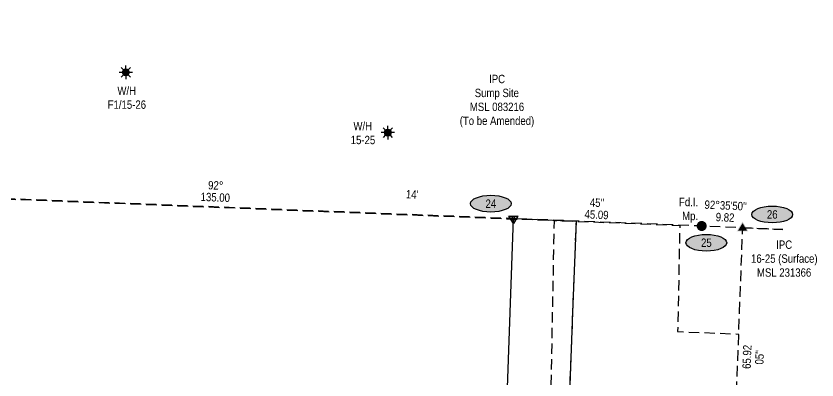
# Model space of a CAD drawing. Extents: x 394017 to 397185, y 6162863 to 6166407.
# Drawn here: x 396167 to 397124, y 6163602 to 6164037 of the extents above; entities that cross this region are included whole.
import ezdxf
from ezdxf.enums import TextEntityAlignment as Align

# ---------------------------------------------------------------- set-up
doc = ezdxf.new("R2010")
doc.units = 0
doc.header["$LTSCALE"] = 5
doc.linetypes.add('foc-ACCESSROAD', pattern=[3.75, 2.5, -1.25])
for name, color, linetype in [('C-AR', 13, 'foc-ACCESSROAD'), ('C-RW', 13, 'Continuous'), ('C-WS', 13, 'foc-ACCESSROAD'), ('C-WS-S', 8, 'Continuous'), ('L-BD', 7, 'Continuous'), ('L-MON', 1, 'Continuous'), ('P-ELEVATION', 7, 'Continuous')]:
    doc.layers.add(name, color=color, linetype=linetype)
doc.layers.add('C-WS-T', color=13, linetype='Continuous', lineweight=9)
doc.styles.add('80', font='ARIALN.TTF', dxfattribs={"height": 10})
doc.styles.add('80L', font='ARIALN.TTF', dxfattribs={"height": 10})

# ---------------------------------------------------------------- blocks, each defined once
blk = doc.blocks.new('GAS')
h = blk.add_hatch(color=255)
h.dxf.hatch_style = 1
edge = h.paths.add_edge_path()
edge.add_arc((0, 0), 0.9, 0, 360)
for p, q in [((-0.81, 0), (-1.62, 0)), ((-0.57, 0.57), (-1.14, 1.14)), ((0, 0.81), (0, 1.62)), ((0.57, 0.57), (1.14, 1.14)), ((1.62, 0), (0.81, 0)), ((-0.57, -0.57), (-1.14, -1.14)), ((0, -0.81), (0, -1.62)), ((1.14, -1.14), (0.57, -0.57))]:
    blk.add_line(p, q)
blk.add_circle((0, 0), 0.8)
blk = doc.blocks.new('TRIA')
blk.add_hatch(color=255).paths.add_polyline_path([(-0.04, 1.52), (-1.47, -0.87), (1.39, -0.87)])
blk = doc.blocks.new('Hybrid_RC')
at = {"color": 4}
for points in [[(1.08, 0.6), (0, -1.2), (-1.08, 0.6)], [(0, 0.6), (0.54, -0.3), (-0.54, -0.3)]]:
    blk.add_lwpolyline(points, close=True, dxfattribs=at)
at = {"rotation": 180}
blk.add_blockref('TRIA', (-0.04, -0.07), dxfattribs=at)
blk = doc.blocks.new('STRIA')
blk.add_hatch(color=255).paths.add_polyline_path([(-0.04, 1.52), (-1.47, -0.87), (1.39, -0.87)])
blk = doc.blocks.new('STRIAA')
blk.add_blockref('STRIA', (0, 0))
blk = doc.blocks.new('STRIB')
at = {"color": 1}
blk.add_solid([(-1.12, -0.67), (-0.04, 1.13), (1.04, -0.67)], dxfattribs=at)
blk = doc.blocks.new('STRIBB')
blk.add_blockref('STRIB', (0, 0))
blk = doc.blocks.new('STRICC')
for name in ['STRIAA', 'STRIBB']:
    blk.add_blockref(name, (0, 0))
blk = doc.blocks.new('fdspike')
blk.add_blockref('STRICC', (0, 0))
blk = doc.blocks.new('fdia')
at = {"color": 255, "const_width": 1}
blk.add_lwpolyline([(-0.5, 0, 1), (0.5, 0, 1)], format="xyb", close=True, dxfattribs=at)
blk = doc.blocks.new('Fdiaa')
blk.add_blockref('fdia', (0, 0))
blk = doc.blocks.new('fdib')
at = {"color": 1, "const_width": 1.6}
blk.add_lwpolyline([(-0.4, 0, 1), (0.4, 0, 1)], format="xyb", close=True, dxfattribs=at)
at = {"color": 1}
blk.add_circle((0, 0), 0.8, dxfattribs=at)
blk = doc.blocks.new('Fdibb')
blk.add_blockref('fdib', (0, 0))
blk = doc.blocks.new('fdicc')
for name in ['Fdibb', 'Fdiaa']:
    blk.add_blockref(name, (0, 0))
blk = doc.blocks.new('FDI')
blk.add_blockref('fdicc', (0, 0))
blk = doc.blocks.new('we')
at = {"layer": 'P-ELEVATION'}
h = blk.add_hatch(color=111, dxfattribs=at)
h.dxf.hatch_style = 1
edge = h.paths.add_edge_path()
edge.add_ellipse((0, 0), major_axis=(-24.38, 0), ratio=0.410256, start_angle=0, end_angle=360)
at = {"layer": 'P-ELEVATION', "color": 7, "flags": 128}
blk.add_lwpolyline([(0, 0, 12.5, 0, 0), (-12.42, -6.43, 0, 0, 0)], format="xyseb", dxfattribs=at)
at = {"layer": 'P-ELEVATION', "color": 7}
blk.add_ellipse((0, 0), major_axis=(-24.38, 0), ratio=0.410256, dxfattribs=at)
at = {"layer": 'P-ELEVATION', "style": '80'}
blk.add_attdef('ELEVATION', text='', height=10, dxfattribs=at).set_placement((0, 0), align=Align.MIDDLE_CENTER)

msp = doc.modelspace()

# ---------------------------------------------------------------- linework, layer by layer
at = {"layer": 'C-AR', "flags": 128}
msp.add_lwpolyline([(396792.519, 6162882.964), (396808.3, 6163682.428), (396810.47, 6163792.394), (396960.326, 6163786.521), (396957.818, 6163659.471), (397031.145, 6163656.529)], dxfattribs=at)
at = {"layer": 'C-RW'}
msp.add_polyline3d([(396727.251, 6162885.396, 0), (396733.669, 6163045.337, 0), (396743.89, 6163300.054, 0), (396761.397, 6163794.638, 0), (396836.34, 6163791.703, 0), (396832.06, 6163682.428, 0), (396808.441, 6163042.434, 0), (396802.057, 6162882.608, 0)], dxfattribs=at)
at = {"layer": 'C-WS', "flags": 128}
for points in [[(397083.743, 6163781.382), (396986.574, 6163785.745), (396087.164, 6163821.015), (396096.498, 6164036.892)], [(395819.698, 6163863.42), (396087.454, 6163820.741), (396763.715, 6163794.049), (396836.34, 6163791.703), (396832.06, 6163682.428), (396808.441, 6163042.434), (396733.669, 6163045.337), (395808.001, 6163081.45), (395838.874, 6163860.363)]]:
    msp.add_lwpolyline(points, dxfattribs=at)
at = {"layer": 'C-WS'}
msp.add_lwpolyline([(397001.768, 6162875.164), (397031.862, 6163682.428), (397035.632, 6163783.583), (397083.743, 6163781.382)], dxfattribs=at)

# ---------------------------------------------------------------- block references
at = {"layer": 'C-WS-S', "xscale": 4.998199134999993, "yscale": 4.998199134999993, "zscale": 24.99104999999979}
msp.add_blockref('GAS', (396297.925, 6163969.5), dxfattribs=at)
at = {"layer": 'C-WS-S', "color": 2, "xscale": 4.998199134999993, "yscale": 4.998199134999993, "zscale": 24.99104999999981}
msp.add_blockref('GAS', (396611.226, 6163897.452), dxfattribs=at)
at = {"layer": 'L-BD', "xscale": 0.999639827, "yscale": 0.999639827, "zscale": 0.999639827}
for p, values in [((396734.425, 6163812.451), {'ELEVATION': '24'}), ((397070.953, 6163799.562), {'ELEVATION': '26'}), ((396992.151, 6163765.721), {'ELEVATION': '25'})]:
    msp.add_blockref('we', p, dxfattribs=at).add_auto_attribs(values)
at = {"layer": 'L-MON', "xscale": 4.998199134999993, "yscale": 4.998199134999993, "zscale": 4.998199134999993}
for name, p in [('Hybrid_RC', (396761.397, 6163794.638)), ('FDI', (396986.574, 6163785.745)), ('fdspike', (397035.629, 6163783.52))]:
    msp.add_blockref(name, p, dxfattribs=at)

# ---------------------------------------------------------------- texts
at = {"layer": 'C-WS-T', "attachment_point": 1, "style": '80L'}
for s, width, insert, char_height in [('\\pi23.099;W/H \\P\\pi11.507;F1/15-26', 67.34241, (396264.741, 6163952.584), 9.9964), ('\\pi3.8874;W/H \\P\\pi0.66888;15-25', 28.91992, (396566.202, 6163910.29), 9.9964), ('\\pi30.721;IPC\\P\\pi0.66367;16-25 (Surface)\\P\\pi7.7109;MSL 231366', 78.96596, (397044.929, 6163768.412), 9.99633)]:
    msp.add_mtext_dynamic_manual_height_columns(s, width=width, gutter_width=50, heights=[0], dxfattribs=dict(at, insert=insert, char_height=char_height))
at = {"layer": 'L-BD', "style": '80L'}
for s, rotation, p in [('92°', 357.7596, (396405.503, 6163834.297)), ('135.00', 357.7596, (396404.946, 6163820.063)), ("14'", 357.7543, (396640.369, 6163823.585)), ("45''", 357.7384, (396861.411, 6163813.572)), ("92°35'50''", 357.403, (397015.191, 6163810.324)), ('45.09', 357.7384, (396860.849, 6163799.338)), ('9.82', 357.403, (397014.545, 6163796.094)), ('65.92', 87.865, (397040.686, 6163629.208)), ("05''", 87.865, (397055.67, 6163628.649))]:
    msp.add_text(s, height=9.9964, rotation=rotation, dxfattribs=at).set_placement(p, align=Align.MIDDLE)
at = {"layer": 'L-MON', "insert": (396970.405, 6163819.44), "char_height": 10, "attachment_point": 1, "style": '80L'}
msp.add_mtext_dynamic_manual_height_columns('\\pi-10.979;Fd.I. \\P\\pi-7.2611;Mp.', width=10.0036, gutter_width=50, heights=[0], dxfattribs=at)

# ---------------------------------------------------------------- next in the draw order: texts
at = {"layer": 'C-WS-T', "insert": (396696.827, 6163966.582), "char_height": 9.99633, "attachment_point": 1, "style": '80L', "bg_fill": 2}
msp.add_mtext_dynamic_manual_height_columns('\\pi35.497;IPC\\P\\pi18.352;Sump Site \\P\\pi12.487;MSL 083216\\P\\pi0.39433;(To be Amended)', width=88.51907, gutter_width=50, heights=[0], dxfattribs=at)

doc.saveas('drawing.dxf')
